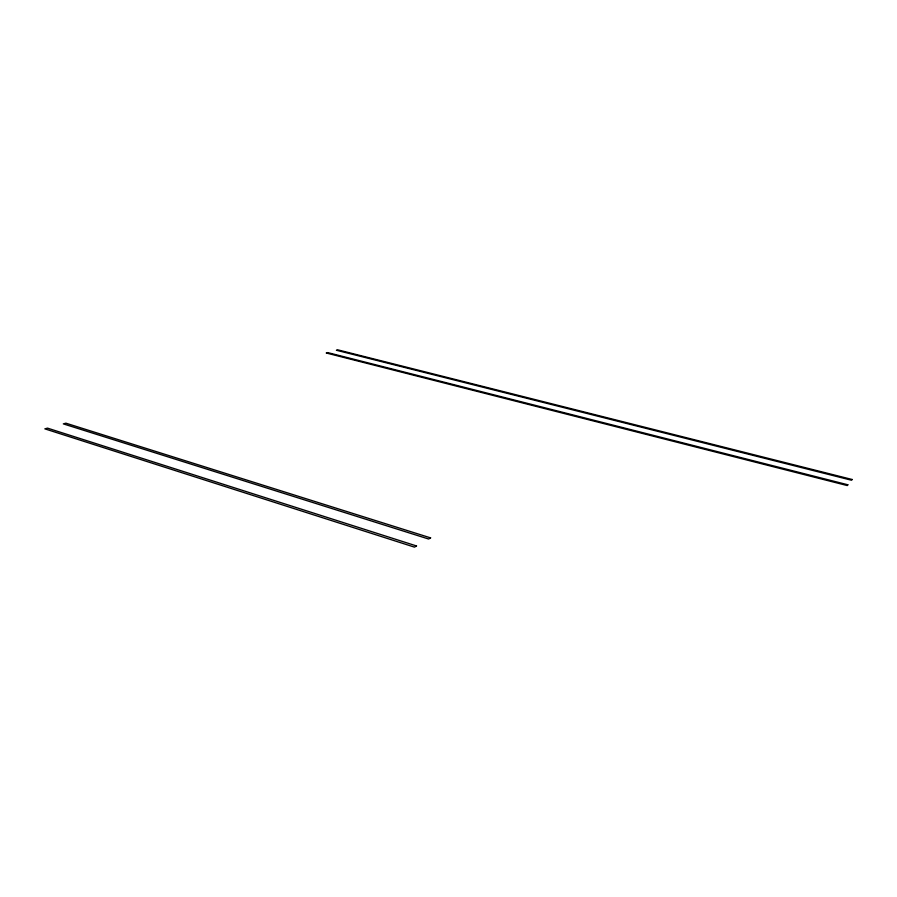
<?xml version="1.0" encoding="UTF-8"?>
<svg xmlns="http://www.w3.org/2000/svg" width="897" height="897" viewBox="0 0 897 897"><rect width="100%" height="100%" fill="white"/><g stroke="black" fill="none" stroke-linecap="round" stroke-linejoin="round"><path stroke-width="1.35" d="M847.856 484.784L847.239 485.557L326.239 352.992L327.708 352.599L847.856 484.784M852.15 479.491L851.545 480.231L336.42 350.256L337.855 349.864L852.15 479.491M416.533 545.959L414.481 547.136L44.85 428.856L47.53 428.138L416.533 545.959M430.605 537.886L428.631 539.019L63.317 423.877L65.907 423.182L430.605 537.886"/></g></svg>
